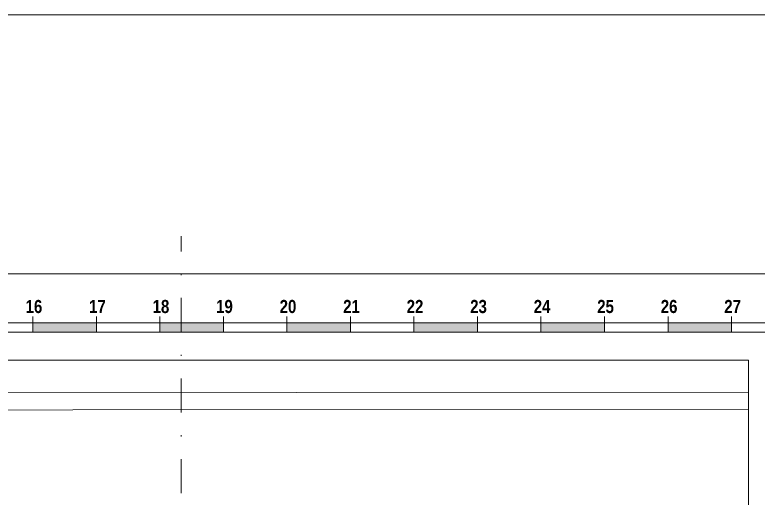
# Model space of a CAD drawing. Header units: millimetres. Extents: x 1010 to 1494, y -119 to 564.
# Drawn here: x 1122.1 to 1187.7, y 521.4 to 564 of the extents above; entities that cross this region are included whole.
import ezdxf

# ---------------------------------------------------------------- set-up
doc = ezdxf.new("R2010")
doc.units = ezdxf.units.MM
doc.linetypes.add('CENTER', pattern=[0.7, 0.3, -0.2, 0, -0.2])
for name, color, linetype, lineweight in [('10', 7, 'Continuous', 9), ('20', 6, 'Continuous', 9), ('80', 1, 'Continuous', 9), ('Estructura', 170, 'Continuous', 9)]:
    doc.layers.add(name, color=color, linetype=linetype, lineweight=lineweight)
doc.styles.add('SUB', font='ARIALNB.TTF', dxfattribs={"oblique": 30})

msp = doc.modelspace()

# ---------------------------------------------------------------- hatches: boundary and pattern name
at = {"layer": '20'}
h = msp.add_hatch(color=256, dxfattribs=at)
h.paths.add_polyline_path([(1095.72645, 536.8522), (1090.12645, 536.8522), (1090.12645, 536.0122), (1095.72645, 536.0122)])
h.paths.add_polyline_path([(1106.92645, 536.8522), (1101.32645, 536.8522), (1101.32645, 536.0122), (1106.92645, 536.0122)])
h.paths.add_polyline_path([(1118.12645, 536.8522), (1112.52645, 536.8522), (1112.52645, 536.0122), (1118.12645, 536.0122)])
h.paths.add_polyline_path([(1129.32645, 536.8522), (1123.72645, 536.8522), (1123.72645, 536.0122), (1129.32645, 536.0122)])
h.paths.add_polyline_path([(1140.52645, 536.8522), (1134.92645, 536.8522), (1134.92645, 536.0122), (1140.52645, 536.0122)])
h = msp.add_hatch(color=256, dxfattribs=at)
h.paths.add_polyline_path([(1151.72645, 536.8522), (1146.12645, 536.8522), (1146.12645, 536.0122), (1151.72645, 536.0122)])
h.paths.add_polyline_path([(1162.92645, 536.8522), (1157.32645, 536.8522), (1157.32645, 536.0122), (1162.92645, 536.0122)])
h.paths.add_polyline_path([(1174.12645, 536.8522), (1168.52645, 536.8522), (1168.52645, 536.0122), (1174.12645, 536.0122)])
h.paths.add_polyline_path([(1185.32645, 536.8522), (1179.72645, 536.8522), (1179.72645, 536.0122), (1185.32645, 536.0122)])
h.paths.add_polyline_path([(1196.52645, 536.8522), (1190.92645, 536.8522), (1190.92645, 536.0122), (1196.52645, 536.0122)])

# ---------------------------------------------------------------- linework, layer by layer
at = {"layer": '10'}
for p, q in [((1123.72645, 537.4122), (1123.72645, 536.0122)), ((1129.32645, 537.4122), (1129.32645, 536.0122)), ((1134.92645, 537.4122), (1134.92645, 536.0122)), ((1140.52645, 537.4122), (1140.52645, 536.0122)), ((1146.12645, 537.4122), (1146.12645, 536.0122)), ((1151.72645, 537.4122), (1151.72645, 536.0122)), ((1157.32645, 537.4122), (1157.32645, 536.0122)), ((1162.92645, 537.4122), (1162.92645, 536.0122)), ((1168.52645, 537.4122), (1168.52645, 536.0122)), ((1174.12645, 537.4122), (1174.12645, 536.0122)), ((1179.72645, 537.4122), (1179.72645, 536.0122)), ((1185.32645, 537.4122), (1185.32645, 536.0122)), ((1219.76645, 536.8522), (1033.28645, 536.8522)), ((1219.76645, 536.0122), (1032.72645, 536.0122))]:
    msp.add_line(p, q, dxfattribs=at)
msp.add_lwpolyline([(1026.56645, 401.153), (1222.56645, 401.153), (1222.56645, 541.153), (1026.56645, 541.153)], close=True, dxfattribs=at)
at = {"layer": '20', "color": 7, "lineweight": 0}
msp.add_line((1222.56645, 541.153), (1026.56645, 541.153), dxfattribs=at)
at = {"layer": '20'}
msp.add_lwpolyline([(1186.81667, 529.23249), (1067.64538, 529.12722, -0.3700918), (1065.72752, 530.83256), (1065.73368, 533.54219)], format="xyb", dxfattribs=at)
msp.add_lwpolyline([(1186.81667, 530.7325), (1067.22706, 530.62686), (1067.23368, 533.54219)], dxfattribs=at)
at = {"layer": '80', "linetype": 'CENTER', "ltscale": 10}
msp.add_line((1136.7942, 457.93086), (1136.7942, 544.47218), dxfattribs=at)
at = {"layer": '80'}
msp.add_lwpolyline([(1036.58074, 533.54219), (1186.81667, 533.54219), (1186.81667, 419.68335), (1036.58074, 419.68335)], close=True, dxfattribs=at)
at = {"layer": 'Estructura', "color": 3}
msp.add_lwpolyline([(1010.05607, 563.98403), (1493.54723, 563.98403), (1493.54723, 235.03101), (1010.05607, 235.03101)], close=True, dxfattribs=at)

# ---------------------------------------------------------------- texts
at = {"layer": '20', "style": 'SUB'}
for s, p in [('16', (1123.08517, 537.70348)), ('17', (1128.68517, 537.70348)), ('18', (1134.28517, 537.70348)), ('19', (1139.88517, 537.70348)), ('20', (1145.48517, 537.70348)), ('21', (1151.08517, 537.70348)), ('22', (1156.68517, 537.70348)), ('23', (1162.28517, 537.70348)), ('24', (1167.88517, 537.70348)), ('25', (1173.48517, 537.70348)), ('26', (1179.08517, 537.70348)), ('27', (1184.68517, 537.70348))]:
    msp.add_text(s, height=1.154816, dxfattribs=at).set_placement(p)

doc.saveas('drawing.dxf')
